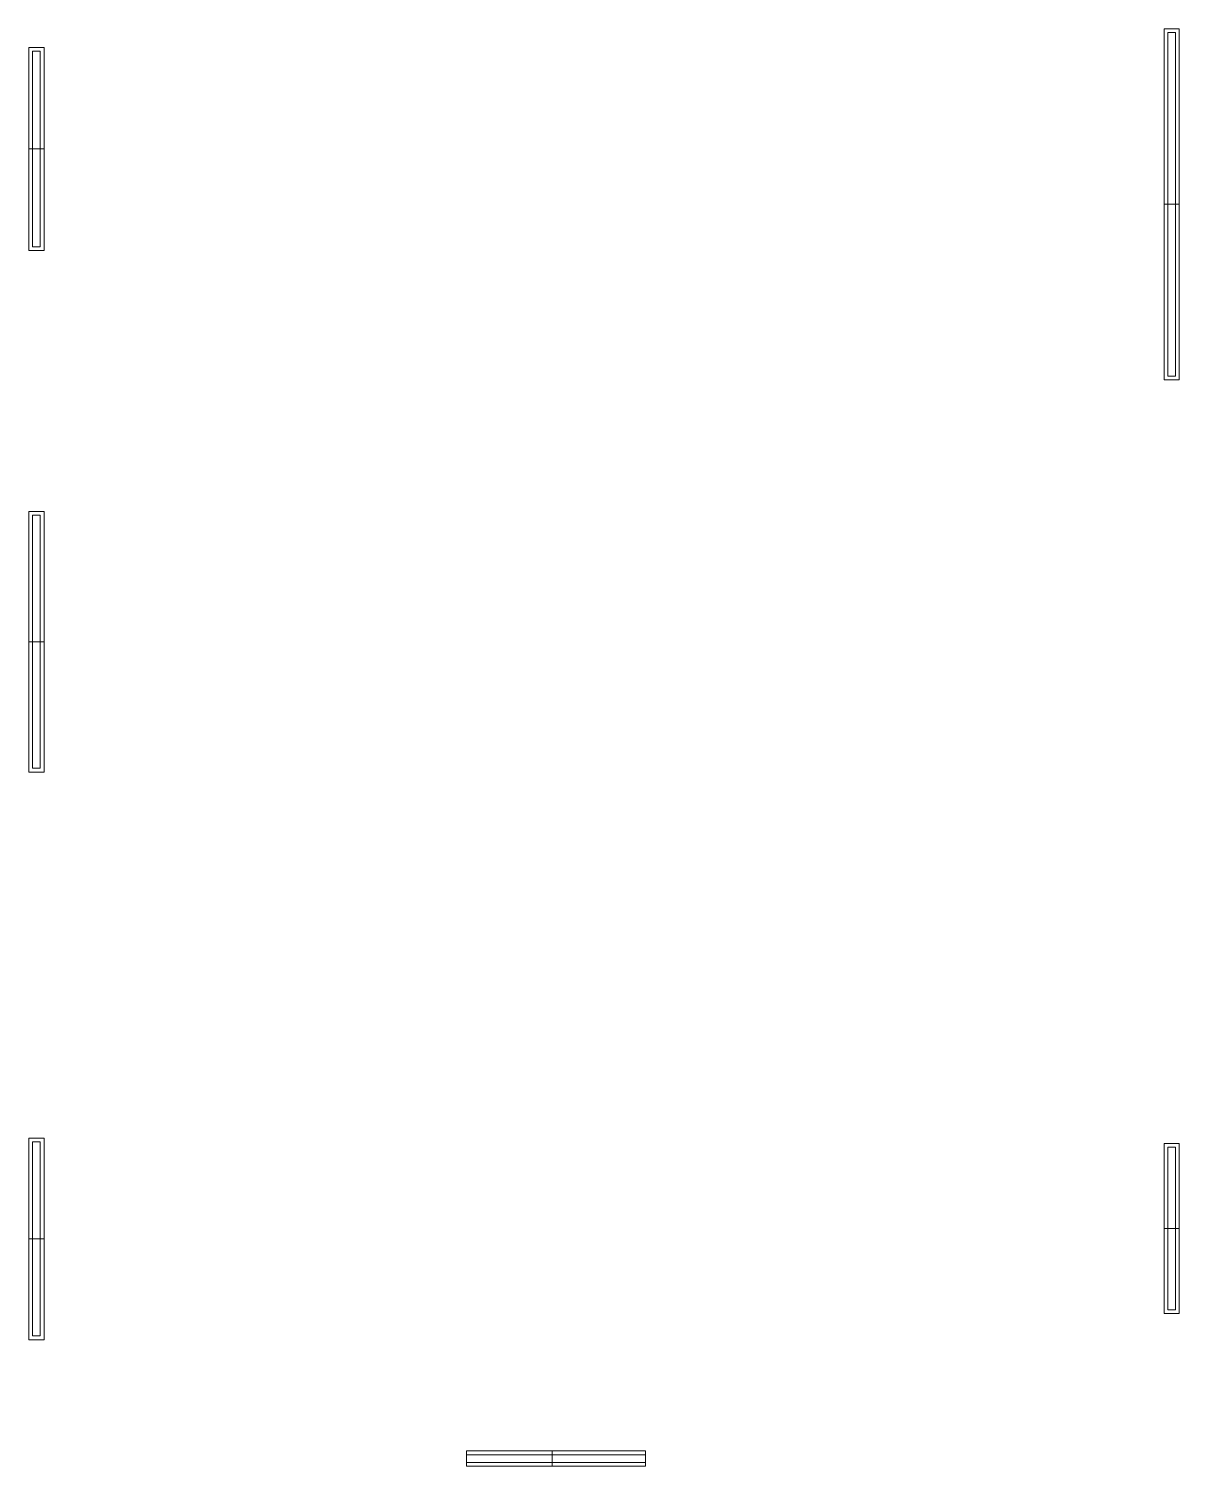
# Model space of a CAD drawing. Header units: inches. Extents: x 0 to 311, y 0 to 389.
import ezdxf

# ---------------------------------------------------------------- set-up
doc = ezdxf.new("R2010")
doc.units = ezdxf.units.IN
doc.header["$MEASUREMENT"] = 0
doc.layers.get('0').update_dxf_attribs({"color": 5, "lineweight": 9})
for name, color, linetype, lineweight in [('A101-windows', 250, 'Continuous', 9), ('A201-doors', 3, 'Continuous', 9), ('A201-windows', 3, 'Continuous', 9)]:
    doc.layers.add(name, color=color, linetype=linetype, lineweight=lineweight)
doc.layers.get('0').off()
doc.layers.get('A101-windows').off()
doc.layers.get('A201-doors').off()

# ---------------------------------------------------------------- blocks, each defined once
blk = doc.blocks.new('window7043')
at = {"layer": 'A201-windows'}
for p, q in [((100.13, 1220.51), (100.13, 1255.76)), ((100.13, 1255.76), (104.26, 1255.76))]:
    blk.add_line(p, q, dxfattribs=at)
for points in [[(100.13, 1220.51), (104.26, 1220.51), (104.26, 1291.01), (100.13, 1291.01)], [(101.13, 1221.51), (103.26, 1221.51), (103.26, 1290.01), (101.13, 1290.01)]]:
    blk.add_lwpolyline(points, close=True, dxfattribs=at)
blk = doc.blocks.new('door5443')
at = {"layer": 'A201-windows'}
for p, q in [((310.24, 1052.74), (310.24, 1079.99)), ((310.24, 1079.99), (314.37, 1079.99))]:
    blk.add_line(p, q, dxfattribs=at)
for points in [[(310.24, 1052.74), (314.37, 1052.74), (314.37, 1107.24), (310.24, 1107.24)], [(311.24, 1053.74), (313.37, 1053.74), (313.37, 1106.24), (311.24, 1106.24)]]:
    blk.add_lwpolyline(points, close=True, dxfattribs=at)
blk = doc.blocks.new('window-kitchen')
at = {"layer": 'A201-windows'}
for p, q in [((106.57, 1210.65), (106.57, 1262.15)), ((106.57, 1210.65), (106.57, 1238.15)), ((106.57, 1238.15), (110.7, 1238.15))]:
    blk.add_line(p, q, dxfattribs=at)
for points in [[(106.57, 1210.65), (110.7, 1210.65), (110.7, 1265.52), (106.57, 1265.52)], [(107.57, 1211.65), (109.7, 1211.65), (109.7, 1264.52), (107.57, 1264.52)]]:
    blk.add_lwpolyline(points, close=True, dxfattribs=at)
blk = doc.blocks.new('diningroom_window')
at = {"layer": 'A201-windows'}
for p, q in [((817.86, 1278.89), (817.86, 1231.39)), ((817.86, 1231.39), (821.98, 1231.39))]:
    blk.add_line(p, q, dxfattribs=at)
for points in [[(817.86, 1183.89), (821.98, 1183.89), (821.98, 1278.89), (817.86, 1278.89)], [(818.86, 1184.89), (820.98, 1184.89), (820.98, 1277.89), (818.86, 1277.89)]]:
    blk.add_lwpolyline(points, close=True, dxfattribs=at)
blk = doc.blocks.new('mama-window')
at = {"layer": 'A201-windows'}
blk.add_line((742.08, 1038.92), (737.95, 1038.92), dxfattribs=at)
for points in [[(737.95, 1015.92), (742.08, 1015.92), (742.08, 1061.92), (737.95, 1061.92)], [(738.95, 1016.92), (741.08, 1016.92), (741.08, 1060.92), (738.95, 1060.92)]]:
    blk.add_lwpolyline(points, close=True, dxfattribs=at)
blk = doc.blocks.new('upstairs-bath-window')
at = {"layer": 'A201-windows'}
for p, q in [((530.38, 953.06), (578.88, 953.06)), ((530.38, 953.06), (530.38, 948.93)), ((530.38, 952.06), (578.88, 952.06)), ((530.38, 949.93), (578.88, 949.93)), ((553.63, 948.93), (553.63, 953.06)), ((578.88, 953.06), (578.88, 948.93)), ((530.38, 948.93), (578.88, 948.93)), ((530.38, 948.93), (578.88, 948.93)), ((530.38, 948.93), (553.63, 948.93))]:
    blk.add_line(p, q, dxfattribs=at)
blk = doc.blocks.new('akhara-2nd-floor-dimensions-walls-and-windows')
at = {"layer": 'A101-windows'}
for name, p in [('diningroom_window', (-510.61, -889.88)), ('window-kitchen', (-106.57, -881.62)), ('door5443', (-310.24, -1018.49)), ('mama-window', (-430.7, -974.55)), ('upstairs-bath-window', (-411.95, -948.93))]:
    blk.add_blockref(name, p, dxfattribs=at)
at = {"layer": 'A201-windows'}
blk.add_blockref('window7043', (-100.13, -1032.64), dxfattribs=at)
blk = doc.blocks.new('4431-amador-2nd-floor-floorplan-complete')
blk.add_blockref('akhara-2nd-floor-dimensions-walls-and-windows', (0, 0))
blk = doc.blocks.new('4431_amador_second_floor_with_stairs_and_handrails')
blk.add_blockref('4431-amador-2nd-floor-floorplan-complete', (0, 0))
blk = doc.blocks.new('old-a201-dimensions')
blk.add_blockref('4431_amador_second_floor_with_stairs_and_handrails', (0, 0))
blk = doc.blocks.new('a201-all-2nd-floor-doors-as-block')
blk.add_blockref('old-a201-dimensions', (0, 0))
blk = doc.blocks.new('all-second-floor-walls-as-block')
at = {"layer": 'A201-doors'}
blk.add_blockref('a201-all-2nd-floor-doors-as-block', (0, 0), dxfattribs=at)

msp = doc.modelspace()

# ---------------------------------------------------------------- block references
at = {"layer": 'A201-doors'}
msp.add_blockref('all-second-floor-walls-as-block', (0, 0), dxfattribs=at)

doc.saveas('drawing.dxf')
